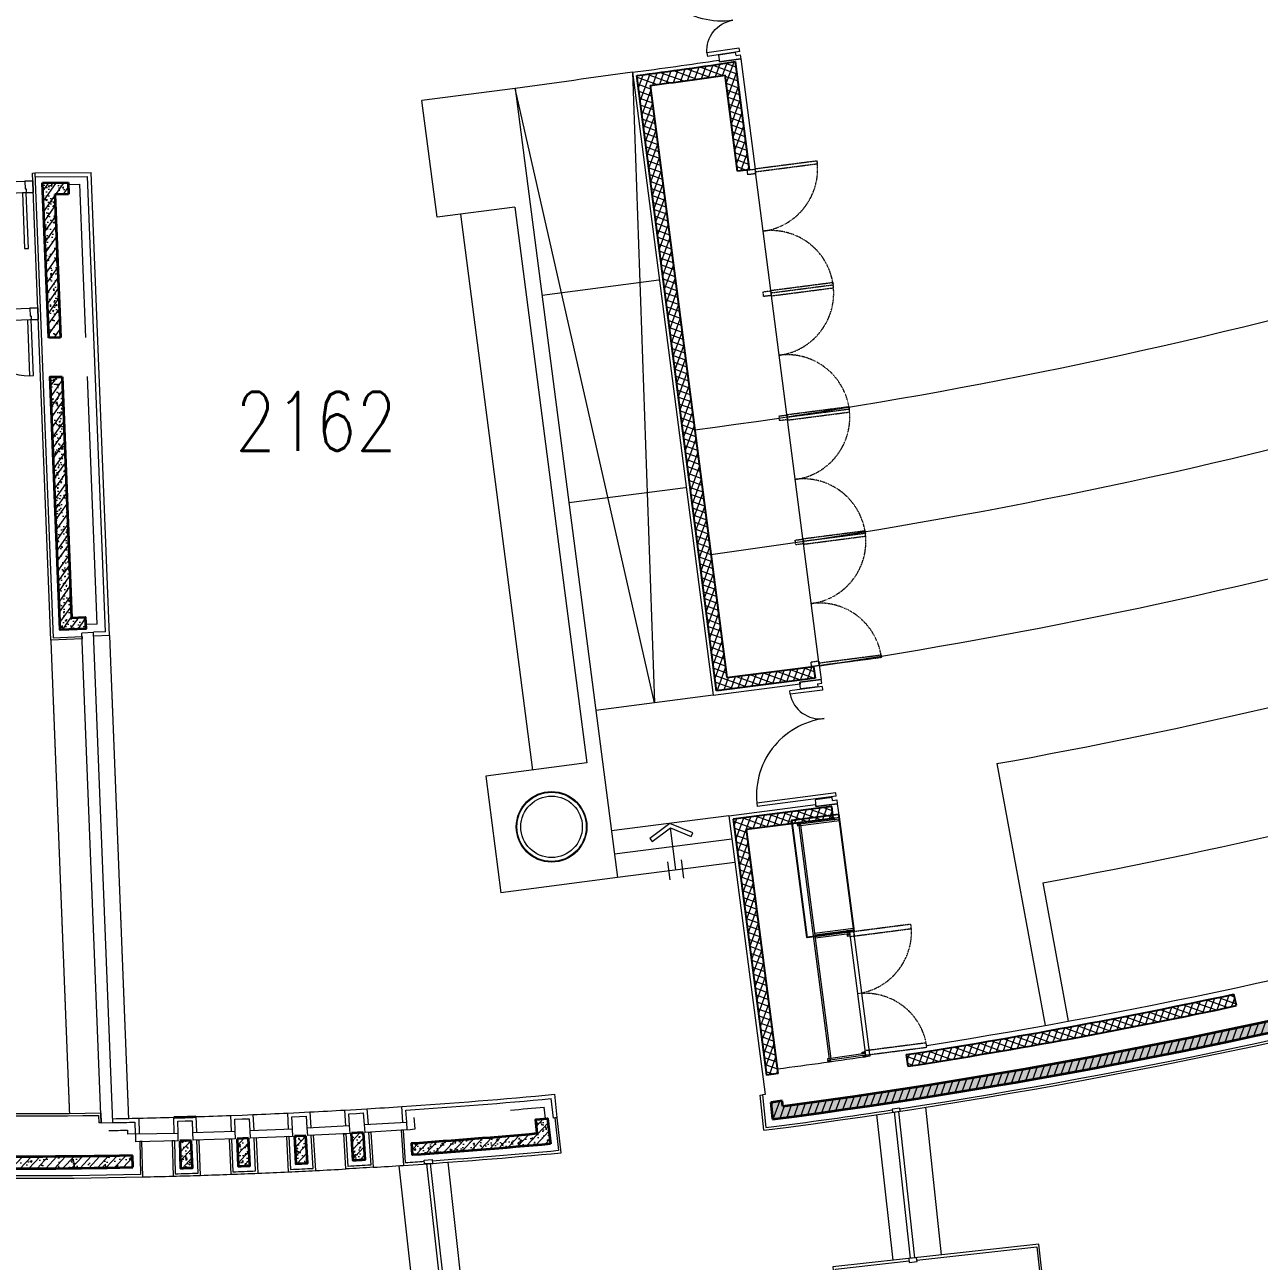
# Model space of a CAD drawing. Header units: inches. Extents: x 342932 to 557958, y 80625 to 242727.
# Drawn here: x 418023 to 433762, y 93169 to 108938 of the extents above; entities that cross this region are included whole.
import ezdxf
from ezdxf.enums import TextEntityAlignment as Align

# ---------------------------------------------------------------- set-up
doc = ezdxf.new("R2010")
doc.units = ezdxf.units.IN
doc.header["$MEASUREMENT"] = 0
doc.linetypes.add('First Floor$0$HIDDEN', pattern=[0.375, 0.25, -0.125])
for name, color, linetype, lineweight in [('0-Cubicles', 8, 'Continuous', 25), ('First Floor$0$A-G2-G-Building-Elements-Hidden', 251, 'First Floor$0$HIDDEN', 15), ('First Floor$0$A-G23-M-Stairs-Concrete', 251, 'Continuous', 15), ('First Floor$0$A-G250-G-Walls-Low-Level', 251, 'Continuous', 15), ('First Floor$0$A-G250-G-Walls-Precast-Concrete', 251, 'Continuous', 35), ('First Floor$0$A-G250-M-Walls-Blockwork', 7, 'Continuous', 25), ('First Floor$0$A-G252-H-Internal-Walls', 251, 'Continuous', 9), ('First Floor$0$A-G262-H-Precast-Panel', 251, 'Continuous', 5), ('First Floor$0$A-G312-M-Wall-Cladding-Panel', 7, 'Continuous', 9), ('First Floor$0$A-G312-M-Wall-Finish-Plaster', 7, 'Continuous', 15), ('First Floor$0$A-G321-M-Window', 251, 'Continuous', 9), ('First Floor$0$A-G322-M-Door', 251, 'Continuous', 15), ('First Floor$0$A-G4-M-Furniture-Built-In', 251, 'Continuous', 9), ('First Floor$0$A-Z036-G-Stair-Symbology', 251, 'Continuous', 15), ('First Floor$0$Z-Z001-S-Room-Name-Identification-250', 7, 'Continuous', 15)]:
    doc.layers.add(name, color=color, linetype=linetype, lineweight=lineweight)
doc.styles.add('First Floor$0$Tag-RomanS', font='romans.shx', dxfattribs={"width": 0.8})
pattern_1 = [(70, (361382.11, 239676.52), (-74.5881, 27.14785), []), (160, (361382.11, 239676.52), (-27.14785, -74.5881), [])]
pattern_2 = [(50, (361382.11, 239676.52), (182.18467, -15.93909), [19.05, -209.55]), (355, (361382.11, 239676.52), (-35.24283, 191.05664), [15.24, -167.64]), (100.451, (361397.3, 239675.2), (146.9425, 175.11669), [16.19, -178.09]), (46.1842, (361382.11, 239727.32), (271.07904, -42.04233), [28.575, -314.325]), (96.6356, (361404.7, 239723.82), (237.40423, 247.42556), [24.285, -267.135]), (351.184, (361382.1, 239727.32), (237.4046, 247.4251), [22.86, -251.46]), (21, (361407.51, 239714.62), (151.61488, -102.26552), [19.05, -209.55]), (326, (361407.51, 239714.62), (61.80203, 184.18797), [15.24, -167.64]), (71.4514, (361420.15, 239706.1), (213.4165, 81.92286), [16.19, -178.09]), (37.5, (361382.114, 239676.52), (3.088603, 84.55504), [0, -165.608, 0, -170.18, 0, -168.275]), (7.5, (361382.11, 239676.52), (66.819663, 100.180575), [0, -97.028, 0, -161.798, 0, -64.135]), (327.5, (361325.47, 239676.52), (135.590595, -5.728744), [0, -63.5, 0, -198.12, 0, -262.89]), (317.5, (361300.07, 239676.52), (148.12918, 25.42649), [0, -82.55, 0, -131.572, 0, -186.69])]
pattern_3 = [(47, (361382.11, 239676.52), (-58.0512, 54.13362), [])]
pattern_4 = [(55, (361382.11, 239676.52), (-65.020194, 45.52763), [])]

# ---------------------------------------------------------------- blocks, each defined once
blk = doc.blocks.new('First Floor$0$cb30')
at = {"linetype": 'First Floor$0$HIDDEN', "ltscale": 0.25}
for points in [[(60, -75), (0, -75), (0, 25), (60, 25)], [(1627, -75), (1567, -75), (1567, 25), (1627, 25)], [(3223, -75), (3163, -75), (3163, 25), (3223, 25)], [(4820, -75), (4760, -75), (4760, 25), (4820, 25)], [(6386, -75), (6326, -75), (6326, 25), (6386, 25)], [(0, -75), (35, -75), (35, -873), (0, -873)], [(1597, -75), (1562, -75), (1562, -873), (1597, -873)], [(1597, -75), (1632, -75), (1632, -873), (1597, -873)], [(3193, -75), (3158, -75), (3158, -873), (3193, -873)], [(3193, -75), (3228, -75), (3228, -873), (3193, -873)], [(4790, -75), (4755, -75), (4755, -873), (4790, -873)], [(4790, -75), (4825, -75), (4825, -873), (4790, -873)], [(6386, -75), (6351, -75), (6351, -873), (6386, -873)]]:
    blk.add_lwpolyline(points, close=True, dxfattribs=at)
for centre, start, end in [((0, -75), 270, 360), ((1597, -75), 180, 270), ((1597, -75), 270, 360), ((3193, -75), 180, 270), ((3193, -75), 270, 360), ((4790, -75), 180, 270), ((4790, -75), 270, 360), ((6386, -75), 180, 270)]:
    blk.add_arc(centre, 798, start, end, dxfattribs=at)
blk = doc.blocks.new('First Floor$0$pivot door-1600')
at = {"layer": 'First Floor$0$A-G322-M-Door'}
for p, q in [((-232, -393), (-232, -118)), ((-182, -118), (-232, -118)), ((-182, -171), (-182, -118)), ((-140, -118), (-95, -118)), ((-140, -118), (-140, -534)), ((-95, -118), (-95, -534)), ((1271, -118), (1226, -118)), ((1226, -118), (1226, -1134)), ((1271, -118), (1271, -1134)), ((1318, -118), (1368, -118)), ((1318, -171), (1318, -118)), ((1368, -393), (1368, -118)), ((-182, -171), (-145, -171)), ((1318, -171), (1281, -171)), ((-145, -393), (-232, -393)), ((1281, -393), (1368, -393)), ((-95, -534), (-140, -534)), ((1226, -1134), (1271, -1134))]:
    blk.add_line(p, q, dxfattribs=at)
at = {"layer": 'First Floor$0$A-G322-M-Door', "ltscale": 2}
for p, q in [((-145, -171), (-145, -393)), ((1281, -171), (1281, -393))]:
    blk.add_line(p, q, dxfattribs=at)
at = {"layer": 'First Floor$0$A-G322-M-Door'}
for centre, radius, start, end in [((-120, -146), 388, 273.695, 0), ((1256, -146), 988, 180, 270.8702)]:
    blk.add_arc(centre, radius, start, end, dxfattribs=at)
blk = doc.blocks.new('First Floor$0$A$C647553F4')
for p, q in [((2, 0), (0, 0)), ((2, -21), (2, 0)), ((2, -21), (0, -21)), ((17, -8), (2, -8)), ((17, -13), (2, -13)), ((5, -36), (30, -36)), ((5, -39), (5, -36)), ((10, -13), (8, -36)), ((11, -3), (11, -8)), ((11, -3), (24, -3)), ((13, -5), (21, -5)), ((13, -8), (13, -5)), ((13, -15), (13, -13)), ((21, -15), (13, -15)), ((21, -5), (21, -15)), ((24, -3), (27, -36)), ((30, -39), (30, -36))]:
    blk.add_line(p, q)
at = {"elevation": 0}
blk.add_lwpolyline([(5, -36), (30, -36), (30, -39), (5, -39)], close=True, dxfattribs=at)
blk.add_circle((17, -10), 2.46)
blk = doc.blocks.new('First Floor$0$tag-roomname')
at = {"lineweight": 18, "ltscale": 0.01, "style": 'First Floor$0$Tag-RomanS', "width": 0.8}
blk.add_attdef('ROOM_NO_2', text='', height=3, dxfattribs=at).set_placement((0, 1.612), align=Align.MIDDLE_CENTER)
at = {"linetype": 'ByBlock', "lineweight": 15, "ltscale": 0.01, "style": 'First Floor$0$Tag-RomanS', "width": 0.8, "flags": 1}
for tag, p in [('ROOM_NAME_1', (0, -2.288)), ('ROOM_NAME_2', (0, -5.744))]:
    blk.add_attdef(tag, text='', height=2.5, dxfattribs=at).set_placement(p, align=Align.MIDDLE_CENTER)

msp = doc.modelspace()

# ---------------------------------------------------------------- hatches: boundary and pattern name
at = {"layer": 'First Floor$0$A-G252-H-Internal-Walls'}
h = msp.add_hatch(dxfattribs=at)
h.set_pattern_fill('ANSI37', color=256, scale=25, angle=25, style=0)
h.set_pattern_definition(pattern_1)
h.paths.add_polyline_path([(427081.1, 108467.2, -0.0059554), (425828.6, 108289.5), (426844.8, 100443.8), (428099.3, 100606.3), (428080, 100755), (426974.3, 100611.8), (425996.3, 108163.6, 0.0045346), (426953.1, 108296), (427111, 107069.1), (427259.7, 107088.3)])
h = msp.add_hatch(dxfattribs=at)
h.set_pattern_fill('ANSI37', color=256, scale=25, angle=25, style=0)
h.set_pattern_definition(pattern_1)
h.paths.add_polyline_path([(427224.8, 98678), (428330.5, 98821.2), (428311.3, 98970), (427056.8, 98807.5), (427479.9, 95540.3), (427628.4, 95562.1)])
h = msp.add_hatch(dxfattribs=at)
h.set_pattern_fill('ANSI37', color=256, scale=25, angle=25, style=0)
h.set_pattern_definition(pattern_1)
h.paths.add_polyline_path([(429260.5, 95803.5), (429282.3, 95655.1, 0.0143217), (433472.8, 96428.4), (433440.2, 96574.8, -0.0143136)])
at = {"layer": 'First Floor$0$A-G262-H-Precast-Panel'}
h = msp.add_hatch(dxfattribs=at)
h.set_pattern_fill('ANSI31', color=256, scale=25, angle=10, style=0)
h.set_pattern_definition(pattern_4)
h.paths.add_polyline_path([(418407.4, 106774.4), (418582.5, 106776.3), (418576.6, 106926.3), (418251.5, 106922.9), (418329.1, 104945.8), (418479.2, 104947.6)])
h = msp.add_hatch(dxfattribs=at)
h.set_pattern_fill('AR-CONC', color=256, style=0)
h.set_pattern_definition(pattern_2)
h.paths.add_polyline_path([(418407.4, 106774.4), (418582.5, 106776.3), (418576.6, 106926.3), (418251.5, 106922.9), (418329.1, 104945.8), (418479.2, 104947.6)])
h = msp.add_hatch(dxfattribs=at)
h.set_pattern_fill('AR-CONC', color=256, style=0)
h.set_pattern_definition(pattern_2)
h.paths.add_polyline_path([(418498.8, 104447.8), (418348.8, 104446), (418475.5, 101220), (418800.3, 101232.7), (418794.4, 101382.6), (418619.5, 101375.7)])
h = msp.add_hatch(dxfattribs=at)
h.set_pattern_fill('ANSI31', color=256, scale=25, angle=10, style=0)
h.set_pattern_definition(pattern_4)
h.paths.add_polyline_path([(418498.8, 104447.8), (418348.8, 104446), (418475.5, 101220), (418800.3, 101232.7), (418794.4, 101382.6), (418619.5, 101375.7)])
h = msp.add_hatch(dxfattribs=at)
h.set_pattern_fill('ANSI31', color=256, scale=25, angle=25, style=0)
h.set_pattern_definition([(70, (361382.11, 239676.52), (-74.5881, 27.14785), [])])
h.paths.add_polyline_path([(437434.8, 96951.4), (437395.6, 97096.2, -0.0331796), (427689.3, 95148.3), (427681.8, 95216.2), (427533.3, 95194.4), (427556.9, 94979.8, 0.0336959)])
h = msp.add_hatch(dxfattribs=at)
h.set_pattern_fill('AR-CONC', color=256, style=0)
h.set_pattern_definition(pattern_2)
h.paths.add_polyline_path([(437434.8, 96951.4), (437395.6, 97096.2, -0.0331796), (427689.3, 95148.3), (427681.8, 95216.2), (427533.3, 95194.4), (427556.9, 94979.8, 0.0336959)])
h = msp.add_hatch(dxfattribs=at)
h.set_pattern_fill('AR-CONC', color=256, style=0)
h.set_pattern_definition(pattern_2)
edge = h.paths.add_edge_path()
edge.add_arc((417873.6, 169276.8), 74775.6, 273.898406, 275.129074)
edge.add_line((424558.5, 94800.6), (424539.4, 94974.6))
edge.add_line((424539.4, 94974.6), (424688.5, 94991))
edge.add_line((424688.5, 94991), (424724.4, 94665))
edge.add_arc((417879.6, 169206.3), 74854.9, 273.897533, 275.246471, ccw=False)
edge.add_line((422967.7, 94524.5), (422957.4, 94674.2))
h = msp.add_hatch(dxfattribs=at)
h.set_pattern_fill('ANSI31', color=256, scale=25, angle=2, style=0)
h.set_pattern_definition(pattern_3)
edge = h.paths.add_edge_path()
edge.add_arc((417873.6, 169276.8), 74775.6, 273.898406, 275.129074)
edge.add_line((424558.5, 94800.6), (424539.4, 94974.6))
edge.add_line((424539.4, 94974.6), (424688.5, 94991))
edge.add_line((424688.5, 94991), (424724.4, 94665))
edge.add_arc((417879.6, 169206.3), 74854.9, 273.897533, 275.246471, ccw=False)
edge.add_line((422967.7, 94524.5), (422957.4, 94674.2))
h = msp.add_hatch(dxfattribs=at)
h.set_pattern_fill('ANSI31', color=256, scale=25, angle=2, style=0)
h.set_pattern_definition(pattern_3)
h.paths.add_polyline_path([(422336.7, 94809.8), (422191.2, 94801.2), (422211.7, 94451.8, 0.0004983), (422360.6, 94460.6)])
h = msp.add_hatch(dxfattribs=at)
h.set_pattern_fill('AR-CONC', color=256, style=0)
h.set_pattern_definition(pattern_2)
h.paths.add_polyline_path([(422336.7, 94809.8), (422191.2, 94801.2), (422211.7, 94451.8, 0.0004983), (422360.6, 94460.6)])
h = msp.add_hatch(dxfattribs=at)
h.set_pattern_fill('ANSI31', color=256, scale=25, angle=2, style=0)
h.set_pattern_definition(pattern_3)
h.paths.add_polyline_path([(420146.8, 94711), (420001.1, 94706.7), (420011.3, 94356.8, 0.0004983), (420160.4, 94361.2)])
h = msp.add_hatch(dxfattribs=at)
h.set_pattern_fill('AR-CONC', color=256, style=0)
h.set_pattern_definition(pattern_2)
h.paths.add_polyline_path([(420011.3, 94356.8, 0.0004983), (420160.4, 94361.2), (420146.8, 94711), (420001.1, 94706.7)])
h = msp.add_hatch(dxfattribs=at)
h.set_pattern_fill('ANSI31', color=256, scale=25, angle=2, style=0)
h.set_pattern_definition(pattern_3)
h.paths.add_polyline_path([(420877.1, 94736.7), (420731.5, 94731), (420745, 94381.3, 0.0004983), (420894.1, 94387.1)])
h = msp.add_hatch(dxfattribs=at)
h.set_pattern_fill('AR-CONC', color=256, style=0)
h.set_pattern_definition(pattern_2)
h.paths.add_polyline_path([(420877.1, 94736.7), (420731.5, 94731), (420745, 94381.3, 0.0004983), (420894.1, 94387.1)])
h = msp.add_hatch(dxfattribs=at)
h.set_pattern_fill('ANSI31', color=256, scale=25, angle=2, style=0)
h.set_pattern_definition(pattern_3)
h.paths.add_polyline_path([(421607.1, 94769.7), (421461.5, 94762.6), (421478.5, 94413, 0.0004983), (421627.5, 94420.3)])
h = msp.add_hatch(dxfattribs=at)
h.set_pattern_fill('AR-CONC', color=256, style=0)
h.set_pattern_definition(pattern_2)
h.paths.add_polyline_path([(421607.1, 94769.7), (421461.5, 94762.6), (421478.5, 94413, 0.0004983), (421627.5, 94420.3)])
h = msp.add_hatch(dxfattribs=at)
h.set_pattern_fill('ANSI31', color=256, scale=25, angle=2, style=0)
h.set_pattern_definition(pattern_3)
h.paths.add_polyline_path([(414177.2, 94593.5), (414169.8, 94443.7, 0.0174845), (419400.7, 94366.9), (419396.4, 94516.9, -0.0174789)])
h = msp.add_hatch(dxfattribs=at)
h.set_pattern_fill('AR-CONC', color=256, scale=1.5, style=0)
h.set_pattern_definition([(50, (361382.11, 239676.52), (273.277, -23.90863), [28.575, -314.325]), (355, (361382.1, 239676.52), (-52.86424, 286.58496), [22.86, -251.46]), (100.451, (361404.89, 239674.53), (220.41375, 262.67503), [24.285, -267.135]), (46.1842, (361382.1, 239752.72), (406.61856, -63.0635), [42.8625, -471.4875]), (96.6356, (361416, 239747.47), (356.1064, 371.1383), [36.4275, -400.7025]), (351.184, (361382.1, 239752.72), (356.1069, 371.1377), [34.29, -377.19]), (21, (361420.21, 239733.67), (227.42232, -153.39828), [28.575, -314.325]), (326, (361420.2, 239733.67), (92.70304, 276.28195), [22.86, -251.46]), (71.4514, (361439.17, 239720.9), (320.12474, 122.8843), [24.285, -267.135]), (37.5, (361382.11, 239676.52), (4.632905, 126.83256), [0, -248.412, 0, -255.27, 0, -252.4125]), (7.5, (361382.11, 239676.52), (100.22949, 150.27086), [0, -145.542, 0, -242.697, 0, -96.2025]), (327.5, (361297.15, 239676.52), (203.38589, -8.593116), [0, -95.25, 0, -297.18, 0, -394.335]), (317.5, (361259.05, 239676.52), (222.19377, 38.13974), [0, -123.825, 0, -197.358, 0, -280.035])])
h.paths.add_polyline_path([(419396.4, 94516.9, -0.0174789), (414177.2, 94593.5), (414169.8, 94443.7, 0.0174845), (419400.7, 94366.9)])

# ---------------------------------------------------------------- linework, layer by layer
at = {"layer": '0-Cubicles', "color": 251, "elevation": 0}
msp.add_lwpolyline([(428593.3, 97376.6), (427998.2, 97299.5), (427804.7, 98793.4), (428399.8, 98870.5)], close=True, dxfattribs=at)
at = {"layer": 'First Floor$0$A-G2-G-Building-Elements-Hidden', "linetype": 'First Floor$0$HIDDEN'}
for p, q in [((418355.5, 101090.2, 0), (418592.7, 95054.9)), ((419103.8, 101149.6, 0), (419345.8, 94990.9))]:
    msp.add_line(p, q, dxfattribs=at)
at = {"layer": 'First Floor$0$A-G23-M-Stairs-Concrete'}
for p, q in [((425772.6, 108332.7, 0), (426052.9, 100290.8)), ((426052.9, 100290.8), (424276.9, 108124.4)), ((428153.1, 100774.6, 0), (427334.1, 107098, 0)), ((426106.3, 105678.5, 0), (424618.7, 105485.8, 0)), ((426449, 103032.5, 0), (424961.4, 102839.8, 0)), ((426801.6, 100387.8), (425304.2, 100193.8)), ((430416.4, 99515.3, 0), (431031.8, 96176.4, 0)), ((427000.7, 98850.6, 0), (425503.2, 98656.7, 0)), ((427039.3, 98553.1, 0), (425541.8, 98359.2, 0)), ((427077.8, 98255.6, 0), (425580.3, 98061.6, 0)), ((431001.5, 97995.5, 0), (431326.9, 96230.2, 0))]:
    msp.add_line(p, q, dxfattribs=at)
for centre, radius, start, end in [((647947, -1492666.2), 1616341.2, 97.900613, 97.9541432), ((417935.1, 168876.2, 0), 65675, 277.550879, 292.274019), ((417935.1, 168876.2, 0), 67275, 277.546787, 292.279394), ((417935.1, 168876.2, 0), 68875, 278.532884, 292.284519), ((417935.1, 168876.2, 0), 70475, 280.201009, 292.289411), ((417935.1, 168876.2, 0), 72075, 280.444867, 292.294086)]:
    msp.add_arc(centre, radius, start, end, dxfattribs=at)
at = {"layer": 'First Floor$0$A-G250-G-Walls-Low-Level'}
for p, q in [((429713, 93250.1), (429509.6, 95133.9)), ((429094.7, 93181.4), (428888.3, 95039)), ((423005.9, 92505.5), (422796.8, 94387.8)), ((423627, 92574.5), (423420.8, 94431.4))]:
    msp.add_line(p, q, dxfattribs=at)
for centre, radius, start, end in [((417713.4, 172418.7, 0), 77446.5, 272.920594, 273.249814), ((417681.6, 172416.9, 0), 77446.5, 273.482594, 273.811814), ((417808.9, 172422.2, 0), 77446.5, 271.234594, 271.563814), ((417777.1, 172421.4, 0), 77446.5, 271.796594, 272.125814), ((417745.2, 172420.2, 0), 77446.5, 272.358594, 272.687814), ((417882.1, 169176.5), 74950, 272.383314, 272.677632), ((417882.1, 169176.5), 74950, 272.945314, 273.239632), ((417882.1, 169176.5), 74950, 273.507314, 273.801628), ((417882.1, 169176.5), 74950, 271.259314, 271.553632), ((417882.1, 169176.5), 74950, 271.821314, 272.115632)]:
    msp.add_arc(centre, radius, start, end, dxfattribs=at)
at = {"layer": 'First Floor$0$A-G250-G-Walls-Precast-Concrete'}
for p, q in [((418251.5, 106922.9, 0), (418576.6, 106926.3, 0)), ((418329.1, 104945.8, 0), (418251.5, 106922.9, 0)), ((418576.6, 106926.3, 0), (418582.5, 106776.3, 0)), ((418582.5, 106776.3, 0), (418407.4, 106774.4, 0)), ((418407.4, 106774.4, 0), (418479.2, 104947.6, 0)), ((418479.2, 104947.6, 0), (418329.1, 104945.8, 0)), ((427681.8, 95216.2), (427533.3, 95194.4)), ((427533.3, 95194.4), (427556.9, 94979.8)), ((427689.3, 95148.3), (427681.8, 95216.2)), ((422336.7, 94809.8, 0), (422191.2, 94801.2, 0)), ((420146.8, 94711), (420001.1, 94706.7)), ((420877.1, 94736.7), (420731.5, 94731)), ((421607.1, 94769.7), (421461.5, 94762.6))]:
    msp.add_line(p, q, dxfattribs=at)
at = {"layer": 'First Floor$0$A-G250-G-Walls-Precast-Concrete', "elevation": 0}
msp.add_lwpolyline([(418498.8, 104447.8), (418619.5, 101375.7), (418794.4, 101382.6), (418800.3, 101232.7), (418475.5, 101220), (418348.8, 104446), (418498.8, 104447.8)], close=True, dxfattribs=at)
at = {"layer": 'First Floor$0$A-G250-G-Walls-Precast-Concrete'}
msp.add_lwpolyline([(424724.4, 94665, -0.0058859), (422967.7, 94524.5), (422957.4, 94674.2, 0.0053699), (424558.5, 94800.6), (424539.4, 94974.6), (424688.5, 94991)], format="xyb", close=True, dxfattribs=at)
at = {"layer": 'First Floor$0$A-G250-G-Walls-Precast-Concrete', "elevation": 0}
msp.add_lwpolyline([(422336.7, 94809.8), (422360.6, 94460.6, -0.0004983), (422211.7, 94451.8), (422191.2, 94801.2)], format="xyb", dxfattribs=at)
at = {"layer": 'First Floor$0$A-G250-G-Walls-Precast-Concrete'}
for points in [[(420001.1, 94706.7), (420011.3, 94356.8, 0.0004983), (420160.4, 94361.2), (420146.8, 94711)], [(420731.5, 94731), (420745, 94381.3, 0.0004983), (420894.1, 94387.1), (420877.1, 94736.7)], [(421461.5, 94762.6), (421478.5, 94413, 0.0004983), (421627.5, 94420.3), (421607.1, 94769.7)], [(419396.4, 94516.9, -0.0174789), (414177.2, 94593.5), (414169.8, 94443.7, 0.0174845), (419400.7, 94366.9, 0.0174845)]]:
    msp.add_lwpolyline(points, format="xyb", dxfattribs=at)
msp.add_lwpolyline([(419400.7, 94366.9), (419396.4, 94516.9)], dxfattribs=at)
for centre, radius, start, end in [((417882.1, 169176.5), 74675, 277.54654, 292.749363), ((417884.6, 169169.4), 74817.5, 277.42796, 292.74925), ((417635.5, 177201.7, 0), 82229, 271.593705, 271.790758)]:
    msp.add_arc(centre, radius, start, end, dxfattribs=at)
at = {"layer": 'First Floor$0$A-G250-M-Walls-Blockwork'}
for p, q in [((427081.1, 108467.2, 0), (427259.7, 107088.3, 0)), ((426844.8, 100443.8, 0), (425828.6, 108289.5, 0)), ((427111, 107069.1, 0), (426953.1, 108296, 0)), ((425996.3, 108163.6, 0), (426974.3, 100611.8, 0)), ((427259.7, 107088.3, 0), (427111, 107069.1, 0)), ((426974.3, 100611.8, 0), (428080, 100755, 0)), ((428080, 100755, 0), (428099.3, 100606.3, 0)), ((428099.3, 100606.3, 0), (426844.8, 100443.8, 0)), ((428311.3, 98970, 0), (427056.8, 98807.5, 0)), ((428330.5, 98821.2, 0), (428311.3, 98970, 0)), ((427056.8, 98807.5, 0), (427479.9, 95540.3)), ((427224.8, 98678, 0), (428330.5, 98821.2, 0)), ((427628.4, 95562.1), (427224.8, 98678, 0)), ((433472.8, 96428.4), (433440.2, 96574.8)), ((429260.5, 95803.5), (429282.3, 95655.1)), ((427628.4, 95562.1), (427479.9, 95540.3))]:
    msp.add_line(p, q, dxfattribs=at)
for centre, radius, start, end in [((418994.5, 160955.8, 0), 53107.9, 277.39358, 278.75844), ((419176.3, 160979.1, 0), 53254, 277.35781, 278.39705), ((417881.8, 169177.4), 74250.9, 278.815084, 282.095288), ((417881.8, 169177.4), 74400.9, 278.814152, 282.096222)]:
    msp.add_arc(centre, radius, start, end, dxfattribs=at)
at = {"layer": 'First Floor$0$A-G312-M-Wall-Cladding-Panel'}
for p, q in [((418121.5, 107047, 0), (418151.5, 107047.3, 0)), ((418355.5, 101090.2, 0), (418121.5, 107047, 0)), ((418151.5, 107047.3, 0), (418384.3, 101121.3, 0)), ((418755.2, 101105.9, 0), (418355.5, 101090.2, 0)), ((418384.3, 101121.3, 0), (418754.1, 101135.8, 0)), ((418754.1, 101135.8, 0), (418755.2, 101105.9, 0)), ((421706.9, 94775.3, 0), (421677, 94773.8, 0)), ((422091.5, 94794.5, 0), (422121.4, 94796, 0)), ((422406.6, 94814.6, 0), (422436.5, 94816.4, 0)), ((419931.2, 94703.5, 0), (419901.2, 94702.9, 0)), ((419901.2, 94702.9), (419914.2, 94254.1)), ((419931.2, 94703.7), (419943.3, 94284.9)), ((420246.7, 94714.6, 0), (420216.7, 94713.7, 0)), ((420233.1, 94293.4), (420216.7, 94713.4)), ((420264.2, 94264.4), (420246.7, 94714.6)), ((420661.5, 94727.1, 0), (420631.6, 94726.2, 0)), ((420977, 94741.4, 0), (420947, 94740.2, 0)), ((421391.7, 94758, 0), (421361.7, 94756.8, 0))]:
    msp.add_line(p, q, dxfattribs=at)
at = {"layer": 'First Floor$0$A-G312-M-Wall-Cladding-Panel', "elevation": 0}
for points in [[(416526.6, 106885), (418125.4, 106947.8), (418131.2, 106797.9), (416532.5, 106735.1)], [(416590.3, 105264.4), (418189.1, 105326.5), (418195, 105177.3), (416596.2, 105114.5)]]:
    msp.add_lwpolyline(points, close=True, dxfattribs=at)
at = {"layer": 'First Floor$0$A-G312-M-Wall-Cladding-Panel'}
for points in [[(427446.6, 94839.3), (427397.4, 95286.7), (427427.2, 95290.5), (427473.1, 94873)], [(418997.7, 94934.9), (418967.7, 94934.5)], [(418992.8, 95059.1), (418997.7, 94934.2)], [(419529.3, 94244.6), (419516.2, 94695)]]:
    msp.add_lwpolyline(points, dxfattribs=at)
for points in [[(419519, 94695), (419489, 94694.4), (419498.5, 94274, -0.0231608), (412563.5, 94445.5), (412618.7, 95208.6, 0.0214102), (418963.9, 95029.4), (418967.7, 94933)], [(412590.9, 95240.6, 0.0216101), (418992.8, 95059.8, 0.0216101)], [(427473.1, 94873, 0.0054239), (429082.8, 95098.5, 0.004591)], [(422850.8, 94841.2), (422820.8, 94839.4), (422851.5, 94391.4, 0.0067296), (424862.5, 94552.3), (424813.3, 94999.6), (424783.4, 94996.9), (424829.4, 94579.3, -0.0053923), (423218.9, 94446.8, -0.004588)], [(421361.7, 94756.8), (421383.5, 94308.4, 0.001168), (421733.3, 94325.5), (421706.9, 94775.3)], [(421391.6, 94758.3), (421412, 94339.7, 0.0009673), (421701.5, 94353.9), (421677, 94773.6)], [(423119.1, 94439.8, -0.000802), (422879.4, 94423.4), (422850.8, 94841.2)], [(420631.6, 94726.2), (420649, 94277.6, 0.001168), (420998.9, 94291.4), (420977, 94741.4)], [(420661.5, 94727.4), (420677.8, 94308.7, 0.0009673), (420967.5, 94320.1), (420947, 94739.9)], [(412531.5, 94417.8, 0.0233582), (419528.3, 94244.6)]]:
    msp.add_lwpolyline(points, format="xyb", dxfattribs=at)
at = {"layer": 'First Floor$0$A-G312-M-Wall-Cladding-Panel', "elevation": 0}
for points in [[(422436.5, 94816.4), (422467.3, 94366.9, -0.001168), (422117.7, 94346.3), (422091.5, 94794.5)], [(422406.6, 94814.4), (422435.3, 94395, -0.0009673), (422145.9, 94377.9), (422121.4, 94796.3)]]:
    msp.add_lwpolyline(points, format="xyb", dxfattribs=at)
for points in [[(431439.9, 89014.9), (430954.1, 93388), (428325.3, 93096), (428348.4, 92886.8), (428378.2, 92890.2), (428358.4, 93069.5), (429297.6, 93173.8)], [(429397, 93184.8), (430927.6, 93354.8), (431406.7, 89041.4), (431225.8, 89021.3), (431229.1, 88991.5), (431439.9, 89014.9)]]:
    msp.add_lwpolyline(points, dxfattribs=at)
at = {"layer": 'First Floor$0$A-G312-M-Wall-Cladding-Panel'}
for radius, start, end in [(74950, 277.331608, 292.844006), (74920, 278.674517, 292.821201), (74950, 271.553632, 271.821314), (74920, 271.576531, 271.798209)]:
    msp.add_arc((417882.1, 169176.5), radius, start, end, dxfattribs=at)
at = {"layer": 'First Floor$0$A-G312-M-Wall-Finish-Plaster'}
for p, q in [((427152, 108503.7, 0), (426880, 108463.6, 0)), ((427152, 108503.7, 0), (427334.1, 107098, 0)), ((426880, 108463.6, 0), (426876.6, 108486.7, 0)), ((425772.6, 108332.7, 0), (426801.6, 100387.8)), ((427259.7, 107088.3, 0), (427334.1, 107098, 0)), ((418151.5, 107047.3, 0), (418871.7, 107055.4, 0)), ((418153.5, 106997.2, 0), (418823.7, 107003.9, 0)), ((419051.9, 101197.6, 0), (418823.7, 107003.9, 0)), ((419103.8, 101149.6, 0), (418871.7, 107055.4, 0)), ((418577.6, 106901.4, 0), (418727.6, 106902.9, 0)), ((418804.3, 104951, 0), (418727.6, 106902.9, 0)), ((418948, 101293.6, 0), (418823.9, 104451.3, 0)), ((418948, 101293.6, 0), (418798.1, 101287.7, 0)), ((419051.9, 101197.6, 0), (418902, 101191.7, 0)), ((418902.2, 101186.7), (418902, 101191.7, 0)), ((419103.8, 101149.6, 0), (418903.9, 101141.7, 0)), ((428153.1, 100774.6, 0), (428177.2, 100588.5, 0)), ((428154.4, 100764.7, 0), (428080, 100755, 0)), ((426801.6, 100387.8), (427907.4, 100531, 0)), ((428177.2, 100588.5, 0), (427904.5, 100553.2, 0)), ((427904.5, 100553.2, 0), (427907.4, 100531, 0)), ((427000.7, 98850.6, 0), (428106.5, 98993.9, 0)), ((428110, 98966.7, 0), (428106.5, 98993.9, 0)), ((428382.7, 99002, 0), (428110, 98966.7, 0)), ((428382.7, 99002, 0), (428404.9, 98830.8, 0)), ((427000.7, 98850.6, 0), (427461.3, 95294.9, 0)), ((428330.5, 98821.2, 0), (428404.9, 98830.8, 0)), ((428796.4, 95804.6, 0), (428799.1, 95784, 0)), ((424813.3, 95000.1), (424780.5, 95297.9)), ((427461.3, 95294.9), (427427.2, 95290.5)), ((424663.7, 94988.2), (424647.5, 95135, 0)), ((424763.6, 94994.7), (424736.2, 95243.6)), ((419429, 94942.6), (419433.4, 94793.3)), ((419477.6, 94993.7), (419483.3, 94794.3)), ((422999.9, 94858.8, 0), (422990.1, 95002.2, 0)), ((424783.4, 94996.9), (424763.6, 94994.7)), ((419331.9, 94840.6), (419333.4, 94790.4)), ((419438.4, 94793.4, 0), (419333.4, 94790.4, 0)), ((422903.4, 94844.7, 0), (422999.9, 94858.8, 0))]:
    msp.add_line(p, q, dxfattribs=at)
msp.add_lwpolyline([(428799.5, 95784.1, -0.0040096), (427621.1, 95618.4)], format="xyb", dxfattribs=at)
at = {"layer": 'First Floor$0$A-G312-M-Wall-Finish-Plaster', "elevation": 0}
for points in [[(422844, 94940.9), (422830.3, 95141.7, 0.0065757), (424780.5, 95297.9, -0.0064262)], [(422888.9, 94943.6), (422893.9, 94944.3), (422883.5, 95095.1, 0.0062424), (424736.2, 95243.6, 0.0062424)]]:
    msp.add_lwpolyline(points, format="xyb", dxfattribs=at)
for points in [[(422115.6, 94895.8), (422103.8, 95096.7), (422249.1, 95105.1), (422386.1, 95113.4), (422399.8, 94914.4)], [(419928.3, 94803.4), (419922.4, 95004.5), (420067.9, 95008.7), (420205.1, 95012.9), (420212.9, 94813.6)], [(419973.3, 94804.4), (419978.3, 94804.5), (419973.9, 94956), (420069.4, 94958.7), (420157.1, 94961.4), (420162.9, 94812.1), (420167.9, 94812.2)], [(420657.7, 94827.1), (420649.9, 95028.1), (420795.3, 95033.7), (420932.4, 95039.3), (420942.1, 94840.1)], [(420702.6, 94828.4), (420707.6, 94829), (420701.8, 94980.1), (420797.3, 94983.8), (420884.9, 94987.3), (420892.2, 94837.6), (420897.2, 94838.2)], [(421386.8, 94857.9), (421377, 95058.8), (421522.4, 95065.9), (421659.5, 95072.7), (421671.1, 94873.6)], [(421431.8, 94859.7), (421436.8, 94859.9), (421429.4, 95011.3), (421524.8, 95015.9), (421612.5, 95020.3), (421621.2, 94870.7), (421626.2, 94871.4)], [(422160.5, 94898.1), (422165.5, 94898.8), (422156.7, 95049.7), (422252.1, 95055.2), (422339.6, 95060.5), (422349.9, 94911), (422354.8, 94911.7)]]:
    msp.add_lwpolyline(points, dxfattribs=at)
at = {"layer": 'First Floor$0$A-G312-M-Wall-Finish-Plaster'}
for centre, radius, start, end in [((418995.9, 160945.9, 0), 53047.9, 277.33939, 278.54333), ((417881.8, 169177.4), 74175.9, 279.028878, 292.248909), ((417866, 169362.5, 0), 74536.7, 274.886458, 275.220121), ((417883, 169193.9), 74217.4, 270.974923, 271.231131), ((417883, 169193.9), 74267.4, 270.974923, 271.192847), ((417883, 169193.9), 74367.4, 270.932965, 271.116432)]:
    msp.add_arc(centre, radius, start, end, dxfattribs=at)
at = {"layer": 'First Floor$0$A-G321-M-Window'}
for p, q in [((418997.7, 94934.9), (418752.3, 101180.8)), ((429180.6, 95121), (429081.5, 95107.3)), ((429081.5, 95107.3), (429086.8, 95069.1)), ((429185.8, 95083.7), (429180.6, 95121)), ((429086.8, 95069.1), (429185.8, 95083.7)), ((429317.5, 93206.2), (429111.8, 95072.6)), ((429161.3, 95080.1), (429367.2, 93211.7)), ((423117.7, 94459.6), (423217.5, 94466.8)), ((423121.3, 94409.8), (423117.7, 94459.6)), ((423217.5, 94466.8), (423221, 94416.9)), ((423221, 94416.9), (423121.3, 94409.8)), ((423145.8, 94411.5), (423354.3, 92543.7)), ((423196.1, 94415.2, 0), (423146.2, 94411.5, 0)), ((423404, 92549.2), (423195.7, 94415.1))]:
    msp.add_line(p, q, dxfattribs=at)
at = {"layer": 'First Floor$0$A-G321-M-Window', "ltscale": 0.25}
msp.add_lwpolyline([(418997.7, 94934.9), (419147.7, 94937.3), (418902.2, 101186.7), (418752.3, 101180.8)], dxfattribs=at)
at = {"layer": 'First Floor$0$A-G321-M-Window', "elevation": 0}
for points in [[(422354.8, 94911.7), (422888.9, 94943.6), (422895.7, 94843.8), (422361.7, 94811.9), (422354.8, 94911.7)], [(419438.4, 94793.4), (419973.3, 94804.4), (419976.2, 94704.4), (419441.3, 94693.4), (419438.4, 94793.4)], [(420167.9, 94812.2), (420702.6, 94828.4), (420706.5, 94728.5), (420171.8, 94712.3), (420167.9, 94812.2)], [(420897.2, 94838.2), (421431.8, 94859.7), (421436.6, 94759.8), (420902, 94738.4), (420897.2, 94838.2)], [(421626.2, 94871.4), (422160.5, 94898.1), (422166.4, 94798.2), (421632, 94771.6), (421626.2, 94871.4)]]:
    msp.add_lwpolyline(points, dxfattribs=at)
at = {"layer": 'First Floor$0$A-G321-M-Window'}
msp.add_lwpolyline([(429294.3, 93203.5), (429299.9, 93153.8), (429399.2, 93164.8), (429393.7, 93214.5)], close=True, dxfattribs=at)
at = {"layer": 'First Floor$0$A-G322-M-Door', "elevation": 0}
for points in [[(418043.3, 106794.4), (418131.2, 106797.9), (418125.4, 106947.1), (418025.6, 106943.2), (418029.4, 106843.9), (418041.3, 106844.4), (418043.3, 106794.4), (418131.2, 106797.9)], [(418107, 105173.9), (418195, 105177.3), (418189.1, 105326.5), (418089.3, 105322.7), (418093.1, 105223.4), (418105.1, 105223.8), (418107, 105173.9), (418195, 105177.3)]]:
    msp.add_lwpolyline(points, dxfattribs=at)
for points in [[(417993.4, 106792.5), (418021.3, 106083), (418071.2, 106085), (418043.3, 106794.4)], [(418057.1, 105171.9), (418084.9, 104462.5), (418134.9, 104464.4), (418107, 105173.9)]]:
    msp.add_lwpolyline(points, close=True, dxfattribs=at)
at = {"layer": 'First Floor$0$A-G322-M-Door'}
msp.add_arc((418070.3, 105137.1, 0), 674.8, 179.24919, 271.24341, dxfattribs=at)
at = {"layer": 'First Floor$0$A-G4-M-Furniture-Built-In'}
for p, q in [((424276.9, 108124.4), (423086.9, 107970.3)), ((424276.9, 108124.4), (425580.3, 98061.6)), ((423279.6, 106482.7), (423086.9, 107970.3)), ((424271.3, 106611.2), (423279.6, 106482.7)), ((424271.3, 106611.2), (425189.3, 99523.5)), ((423577.1, 106521.2), (424495.1, 99433.6)), ((425189.3, 99523.5), (423900.1, 99356.5)), ((423900.1, 99356.5), (424092.7, 97869)), ((427871.9, 98741.6, 0), (428407.5, 98811)), ((427871.9, 98741.6, 0), (427874.5, 98721.8, 0)), ((427874.5, 98721.8, 0), (427894.3, 98724.4, 0)), ((427893.7, 98729.3), (427913.5, 98731.9, 0)), ((427893.7, 98729.3), (428279.5, 95747.7, 0)), ((427913.5, 98731.9, 0), (428299.4, 95750.3)), ((427914.2, 98726.9, 0), (428410, 98791.2)), ((428404.9, 98830.8, 0), (428599.7, 97327, 0)), ((425580.3, 98061.6), (424092.7, 97869)), ((428588.4, 97411.6), (428092.7, 97347.4, 0)), ((428590.9, 97391.7), (428095.3, 97327.6, 0)), ((428536.9, 97364.6), (428097.8, 97307.8, 0)), ((428539.5, 97344.7), (428100.4, 97287.9, 0)), ((428539.5, 97344.7), (428536.9, 97364.6)), ((428590.9, 97391.7), (428588.4, 97411.6)), ((428278.9, 95752.7, 0), (428259.1, 95750.1, 0)), ((428259.1, 95750.1, 0), (428261.6, 95730.3, 0)), ((428739.8, 95797.3), (428261.6, 95730.3, 0)), ((428299.4, 95750.3), (428279.5, 95747.7, 0)), ((428737.2, 95817.1), (428298.7, 95755.3, 0)), ((428737.2, 95817.1), (428739.8, 95797.3))]:
    msp.add_line(p, q, dxfattribs=at)
at = {"layer": 'First Floor$0$A-G4-M-Furniture-Built-In', "extrusion": (-3.84144e-12, -7.17361e-13, -1)}
for p, q in [((427884.3, 98763.4, 0), (427916.6, 98747.4, 0)), ((427886.8, 98743.6, 0), (427914, 98767.3, 0)), ((428318.5, 98819.7), (428350.8, 98803.7)), ((428321.1, 98799.8), (428348.3, 98823.5)), ((428504.6, 97380.6), (428536.9, 97364.6)), ((428507.1, 97360.7), (428534.3, 97384.4)), ((428710.1, 95793.5), (428742.5, 95776.4)), ((428712.8, 95772.6), (428739.8, 95797.3))]:
    msp.add_line(p, q, dxfattribs=at)
at = {"layer": 'First Floor$0$A-G4-M-Furniture-Built-In', "extrusion": (3.89744e-12, 2.84992e-13, -1)}
for p, q in [((428294.1, 95713.2), (428261.6, 95730.2)), ((428291.4, 95734.1), (428264.3, 95709.4))]:
    msp.add_line(p, q, dxfattribs=at)
at = {"layer": 'First Floor$0$A-G4-M-Furniture-Built-In', "extrusion": (-3.84144e-12, -7.17361e-13, -1), "elevation": 0}
for points in [[(-427916.6, 98747.4), (-427914, 98767.3), (-427884.3, 98763.4), (-427886.8, 98743.6)], [(-428350.8, 98803.7), (-428348.3, 98823.5), (-428318.5, 98819.7), (-428321.1, 98799.8)], [(-428536.9, 97364.6), (-428534.3, 97384.4), (-428504.6, 97380.6), (-428507.1, 97360.7)], [(-428742.5, 95776.4), (-428739.8, 95797.3), (-428710.1, 95793.5), (-428712.8, 95772.6)]]:
    msp.add_lwpolyline(points, close=True, dxfattribs=at)
at = {"layer": 'First Floor$0$A-G4-M-Furniture-Built-In', "linetype": 'First Floor$0$HIDDEN', "ltscale": 0.25, "elevation": 0}
for points in [[(428545.9, 97310.2), (429327.6, 97411.4), (429320.5, 97466), (428538.9, 97364.8)], [(429516.4, 95953.4), (428734.7, 95852.2), (428741.8, 95797.6), (429523.4, 95898.7)]]:
    msp.add_lwpolyline(points, close=True, dxfattribs=at)
at = {"layer": 'First Floor$0$A-G4-M-Furniture-Built-In', "elevation": 0}
for points in [[(428538.9, 97364.8), (428640, 96583.2), (428694.7, 96590.2), (428593.5, 97371.9)], [(428640.6, 96579.2), (428741.8, 95797.6), (428796.4, 95804.6), (428695.3, 96586.3)]]:
    msp.add_lwpolyline(points, close=True, dxfattribs=at)
at = {"layer": 'First Floor$0$A-G4-M-Furniture-Built-In', "extrusion": (3.89744e-12, 2.84992e-13, -1), "elevation": 0}
msp.add_lwpolyline([(-428264.3, 95709.4), (-428261.6, 95730.2), (-428291.4, 95734.1), (-428294.1, 95713.2)], close=True, dxfattribs=at)
at = {"layer": 'First Floor$0$A-G4-M-Furniture-Built-In'}
for radius in [450, 442, 392]:
    msp.add_circle((424740.2, 98709.1), radius, dxfattribs=at)
at = {"layer": 'First Floor$0$A-G4-M-Furniture-Built-In', "linetype": 'First Floor$0$HIDDEN', "ltscale": 0.25}
for centre, start, end in [((428536.7, 97368.4, 0), 281.48794, 3.10815), ((428740.5, 95793.6, 0), 11.63879, 93.25903)]:
    msp.add_arc(centre, 792.1, start, end, dxfattribs=at)
at = {"layer": 'First Floor$0$A-Z036-G-Stair-Symbology'}
for p, q in [((426324, 98159.2, 0), (426254.4, 98695.9, 0)), ((426251.7, 98032.4, 0), (426221.7, 98263.4, 0)), ((426426.2, 98055, 0), (426396.3, 98286, 0))]:
    msp.add_line(p, q, dxfattribs=at)
at = {"layer": 'First Floor$0$A-Z036-G-Stair-Symbology', "elevation": 0}
msp.add_lwpolyline([(425994.5, 98561.8), (426024.6, 98521.9), (426254.5, 98695.9), (426521.1, 98586.2), (426540.1, 98632.5), (426247.1, 98753), (425994.5, 98561.8)], dxfattribs=at)

# ---------------------------------------------------------------- block references
at = {"layer": 'First Floor$0$A-G322-M-Door', "xscale": -1, "rotation": 278.3973832245088}
msp.add_blockref('First Floor$0$pivot door-1600', (427234.9, 108750.3, 0), dxfattribs=at)
at = {"layer": 'First Floor$0$A-G322-M-Door', "rotation": 277.3799708559753}
msp.add_blockref('First Floor$0$pivot door-1600', (428324, 100373.8, 0), dxfattribs=at)
at = {"layer": 'First Floor$0$A-G4-M-Furniture-Built-In', "linetype": 'First Floor$0$HIDDEN', "ltscale": 0.25, "rotation": 97.37997076710488}
msp.add_blockref('First Floor$0$cb30', (428080, 100755, 0), dxfattribs=at)
at = {"layer": 'First Floor$0$A-G4-M-Furniture-Built-In', "extrusion": (-3.84276e-12, -7.16508e-13, -1), "rotation": 262.6265202031379}
msp.add_blockref('First Floor$0$A$C647553F4', (-428502.6, 97340, 0), dxfattribs=at)
at = {"layer": 'First Floor$0$A-G4-M-Furniture-Built-In', "zscale": -1, "rotation": 97.37347979686217}
msp.add_blockref('First Floor$0$A$C647553F4', (428700.3, 95812.4, 0), dxfattribs=at)
at = {"layer": 'First Floor$0$Z-Z001-S-Room-Name-Identification-250'}
ref = msp.add_blockref('First Floor$0$tag-roomname', (421736.9, 103477, 0), dxfattribs=dict(at, xscale=250, yscale=250, zscale=250))
ref.add_attrib('ROOM_NO_2', '2162', dxfattribs={"layer": '0', "lineweight": 18, "ltscale": 0.01, "height": 750, "style": 'First Floor$0$Tag-RomanS', "width": 0.8}).set_placement((421736.9, 103879.9, 0), align=Align.MIDDLE_CENTER)

doc.saveas('drawing.dxf')
